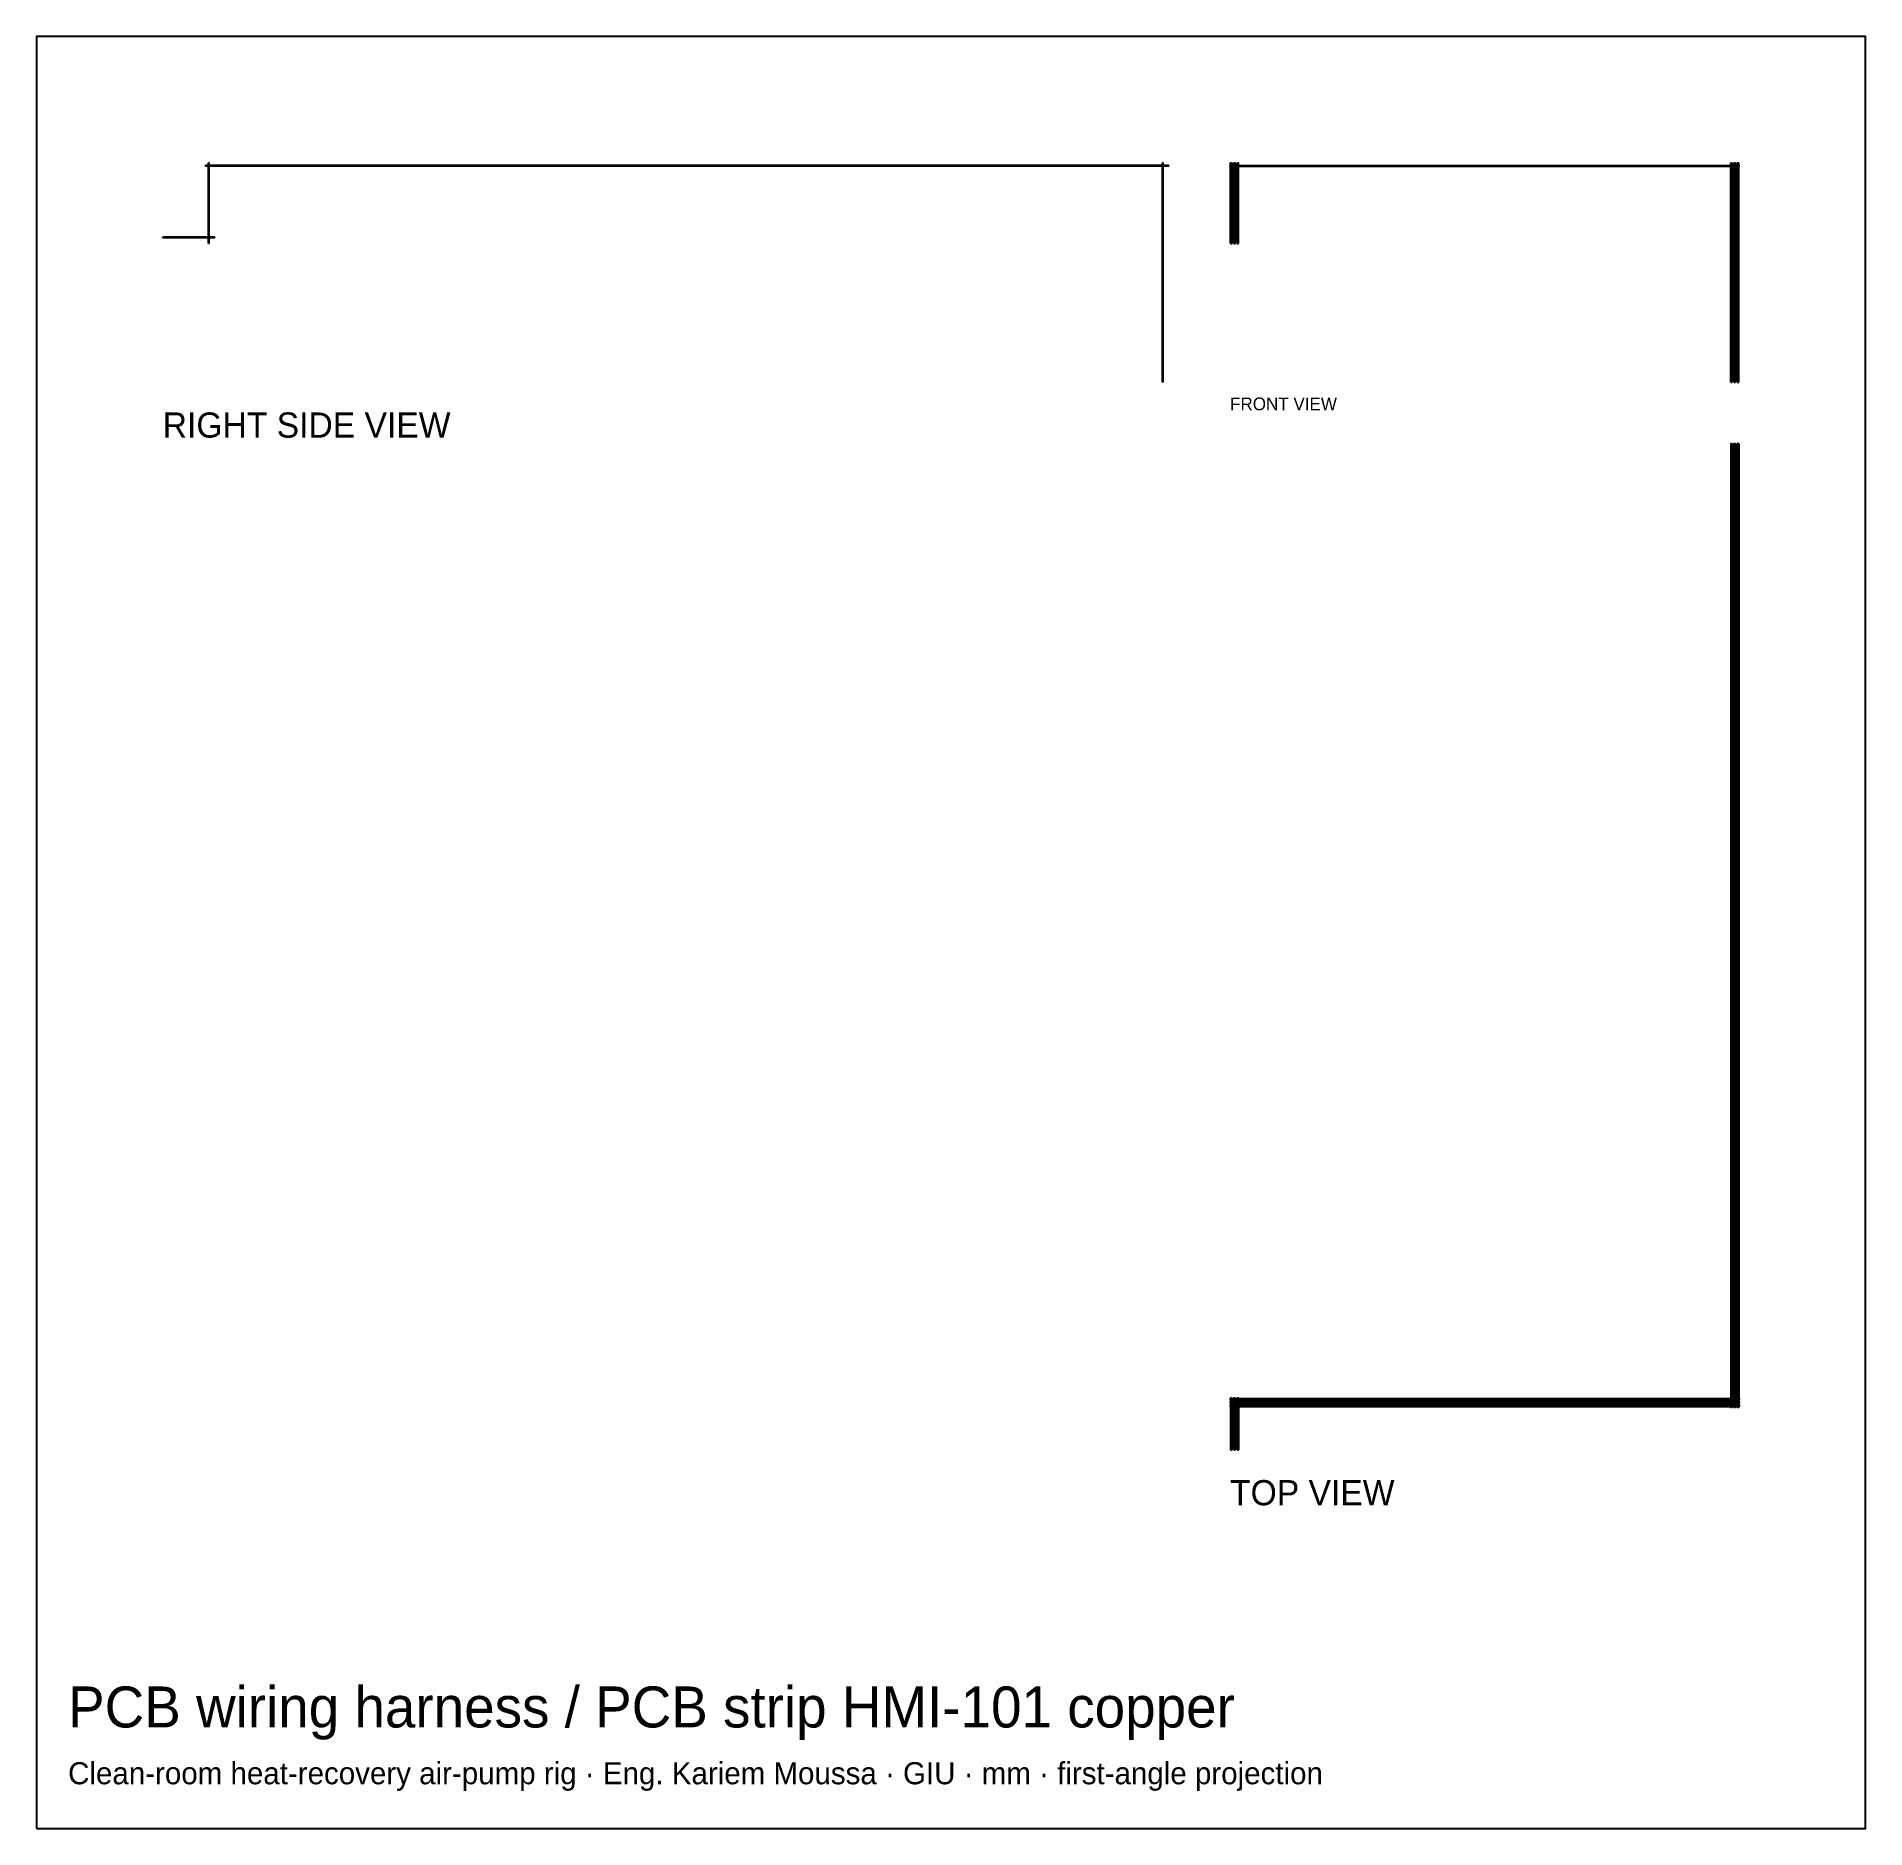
# Model space of a CAD drawing. Header units: millimetres. Extents: x -967 to -71, y -323 to 555.
import ezdxf

# ---------------------------------------------------------------- set-up
doc = ezdxf.new("R2010")
doc.units = ezdxf.units.MM
for name, color, linetype in [('BORDER', 7, 'Continuous'), ('HIDDEN', 8, 'Continuous'), ('TEXT', 5, 'Continuous'), ('VISIBLE', 7, 'Continuous')]:
    doc.layers.add(name, color=color, linetype=linetype)

msp = doc.modelspace()

# ---------------------------------------------------------------- linework, layer by layer
at = {"layer": 'BORDER'}
msp.add_lwpolyline([(-966.99, -322.58), (-70.95, -322.58), (-70.95, 555.05), (-966.99, 555.05)], close=True, dxfattribs=at)
at = {"layer": 'HIDDEN'}
for points in [[(-882.44, 493.25), (-882.79, 493.25)], [(-882.79, 453.75), (-882.79, 493.25)], [(-882.44, 493.25), (-882.79, 493.25)], [(-882.79, 453.75), (-882.79, 493.25)], [(-882.44, 493.25), (-882.79, 493.25)], [(-882.79, 453.75), (-882.79, 493.25)], [(-882.44, 493.25), (-882.79, 493.25)], [(-882.79, 453.75), (-882.79, 493.25)], [(-882.44, 493.25), (-882.79, 493.25)], [(-882.79, 453.75), (-882.79, 493.25)], [(-882.44, 453.75), (-882.44, 493.25)], [(-882.44, 453.75), (-882.44, 493.25)], [(-882.44, 453.75), (-882.44, 493.25)], [(-882.44, 453.75), (-882.44, 493.25)], [(-882.44, 453.75), (-882.44, 493.25)], [(-414.94, 493.25), (-415.29, 493.25)], [(-415.29, 385.75), (-415.29, 493.25)], [(-414.94, 493.25), (-415.29, 493.25)], [(-415.29, 385.75), (-415.29, 493.25)], [(-414.94, 493.25), (-415.29, 493.25)], [(-415.29, 385.75), (-415.29, 493.25)], [(-414.94, 493.25), (-415.29, 493.25)], [(-415.29, 385.75), (-415.29, 493.25)], [(-414.94, 493.25), (-415.29, 493.25)], [(-415.29, 385.75), (-415.29, 493.25)], [(-414.94, 385.75), (-414.94, 493.25)], [(-414.94, 385.75), (-414.94, 493.25)], [(-414.94, 385.75), (-414.94, 493.25)], [(-414.94, 385.75), (-414.94, 493.25)], [(-414.94, 385.75), (-414.94, 493.25)], [(-381.95, 493.25), (-381.25, 493.25)], [(-381.95, 453.75), (-381.95, 493.25)], [(-381.25, 453.75), (-381.25, 493.25)], [(-380.35, 493.25), (-379.65, 493.25)], [(-380.35, 453.75), (-380.35, 493.25)], [(-379.65, 453.75), (-379.65, 493.25)], [(-378.75, 493.25), (-378.05, 493.25)], [(-378.75, 453.75), (-378.75, 493.25)], [(-378.05, 453.75), (-378.05, 493.25)], [(-136.95, 493.25), (-136.25, 493.25)], [(-136.95, 385.75), (-136.95, 493.25)], [(-136.25, 385.75), (-136.25, 493.25)], [(-135.35, 493.25), (-134.65, 493.25)], [(-135.35, 385.75), (-135.35, 493.25)], [(-134.65, 385.75), (-134.65, 493.25)], [(-133.75, 493.25), (-133.05, 493.25)], [(-133.75, 385.75), (-133.75, 493.25)], [(-133.05, 385.75), (-133.05, 493.25)], [(-412.19, 491.85), (-884.19, 491.85)], [(-884.19, 491.5), (-884.19, 491.85)], [(-412.19, 491.85), (-884.19, 491.85)], [(-884.19, 491.5), (-884.19, 491.85)], [(-412.19, 491.85), (-884.19, 491.85)], [(-884.19, 491.5), (-884.19, 491.85)], [(-412.19, 491.85), (-884.19, 491.85)], [(-884.19, 491.5), (-884.19, 491.85)], [(-412.19, 491.85), (-884.19, 491.85)], [(-884.19, 491.5), (-884.19, 491.85)], [(-412.19, 491.5), (-884.19, 491.5)], [(-412.19, 491.5), (-884.19, 491.5)], [(-412.19, 491.5), (-884.19, 491.5)], [(-412.19, 491.5), (-884.19, 491.5)], [(-412.19, 491.5), (-884.19, 491.5)], [(-883.19, 491.85), (-883.89, 491.85)], [(-883.89, 491.5), (-883.89, 491.85)], [(-883.19, 491.5), (-883.89, 491.5)], [(-883.19, 491.5), (-883.19, 491.85)], [(-882.79, 491.5), (-882.79, 491.85)], [(-882.44, 491.5), (-882.44, 491.85)], [(-881.59, 491.85), (-882.29, 491.85)], [(-882.29, 491.5), (-882.29, 491.85)], [(-881.59, 491.5), (-882.29, 491.5)], [(-881.59, 491.5), (-881.59, 491.85)], [(-879.99, 491.85), (-880.69, 491.85)], [(-880.69, 491.5), (-880.69, 491.85)], [(-879.99, 491.5), (-880.69, 491.5)], [(-879.99, 491.5), (-879.99, 491.85)], [(-412.19, 491.5), (-412.19, 491.85)], [(-412.19, 491.5), (-412.19, 491.85)], [(-412.19, 491.5), (-412.19, 491.85)], [(-412.19, 491.5), (-412.19, 491.85)], [(-412.19, 491.5), (-412.19, 491.85)], [(-382.25, 491.85), (-132.75, 491.85)], [(-382.25, 491.85), (-132.75, 491.85)], [(-382.25, 491.5), (-382.25, 491.85)], [(-382.25, 491.5), (-382.25, 491.85)], [(-382.25, 491.85), (-132.75, 491.85)], [(-382.25, 491.85), (-132.75, 491.85)], [(-382.25, 491.5), (-382.25, 491.85)], [(-382.25, 491.5), (-382.25, 491.85)], [(-382.25, 491.85), (-132.75, 491.85)], [(-382.25, 491.5), (-382.25, 491.85)], [(-382.25, 491.5), (-132.75, 491.5)], [(-382.25, 491.5), (-132.75, 491.5)], [(-382.25, 491.5), (-132.75, 491.5)], [(-382.25, 491.5), (-132.75, 491.5)], [(-382.25, 491.5), (-132.75, 491.5)], [(-381.95, 491.5), (-381.95, 491.85)], [(-381.25, 491.5), (-381.25, 491.85)], [(-380.35, 491.5), (-380.35, 491.85)], [(-379.65, 491.5), (-379.65, 491.85)], [(-378.75, 491.5), (-378.75, 491.85)], [(-378.05, 491.5), (-378.05, 491.85)], [(-136.95, 491.5), (-136.95, 491.85)], [(-136.95, 491.85), (-136.25, 491.85)], [(-136.95, 491.5), (-136.95, 491.85)], [(-136.95, 491.5), (-136.25, 491.5)], [(-136.25, 491.5), (-136.25, 491.85)], [(-136.25, 491.5), (-136.25, 491.85)], [(-135.35, 491.5), (-135.35, 491.85)], [(-135.35, 491.85), (-134.65, 491.85)], [(-135.35, 491.5), (-135.35, 491.85)], [(-135.35, 491.5), (-134.65, 491.5)], [(-134.65, 491.5), (-134.65, 491.85)], [(-134.65, 491.5), (-134.65, 491.85)], [(-133.75, 491.5), (-133.75, 491.85)], [(-133.75, 491.85), (-133.05, 491.85)], [(-133.75, 491.5), (-133.75, 491.85)], [(-133.75, 491.5), (-133.05, 491.5)], [(-133.05, 491.5), (-133.05, 491.85)], [(-133.05, 491.5), (-133.05, 491.85)], [(-132.75, 491.5), (-132.75, 491.85)], [(-132.75, 491.5), (-132.75, 491.85)], [(-132.75, 491.5), (-132.75, 491.85)], [(-132.75, 491.5), (-132.75, 491.85)], [(-132.75, 491.5), (-132.75, 491.85)], [(-879.69, 456.85), (-905.19, 456.85)], [(-905.19, 456.5), (-905.19, 456.85)], [(-879.69, 456.85), (-905.19, 456.85)], [(-905.19, 456.5), (-905.19, 456.85)], [(-879.69, 456.85), (-905.19, 456.85)], [(-905.19, 456.5), (-905.19, 456.85)], [(-879.69, 456.85), (-905.19, 456.85)], [(-905.19, 456.5), (-905.19, 456.85)], [(-879.69, 456.85), (-905.19, 456.85)], [(-905.19, 456.5), (-905.19, 456.85)], [(-879.69, 456.5), (-905.19, 456.5)], [(-879.69, 456.5), (-905.19, 456.5)], [(-879.69, 456.5), (-905.19, 456.5)], [(-879.69, 456.5), (-905.19, 456.5)], [(-879.69, 456.5), (-905.19, 456.5)], [(-882.44, 453.75), (-882.79, 453.75)], [(-882.44, 453.75), (-882.79, 453.75)], [(-882.44, 453.75), (-882.79, 453.75)], [(-882.44, 453.75), (-882.79, 453.75)], [(-882.44, 453.75), (-882.79, 453.75)], [(-879.69, 456.5), (-879.69, 456.85)], [(-879.69, 456.5), (-879.69, 456.85)], [(-879.69, 456.5), (-879.69, 456.85)], [(-879.69, 456.5), (-879.69, 456.85)], [(-879.69, 456.5), (-879.69, 456.85)], [(-381.95, 456.85), (-381.25, 456.85)], [(-381.95, 456.5), (-381.95, 456.85)], [(-381.95, 456.5), (-381.25, 456.5)], [(-381.95, 453.75), (-381.25, 453.75)], [(-381.25, 456.5), (-381.25, 456.85)], [(-380.35, 456.85), (-379.65, 456.85)], [(-380.35, 456.5), (-380.35, 456.85)], [(-380.35, 456.5), (-379.65, 456.5)], [(-380.35, 453.75), (-379.65, 453.75)], [(-379.65, 456.5), (-379.65, 456.85)], [(-378.75, 456.85), (-378.05, 456.85)], [(-378.75, 456.5), (-378.75, 456.85)], [(-378.75, 456.5), (-378.05, 456.5)], [(-378.75, 453.75), (-378.05, 453.75)], [(-378.05, 456.5), (-378.05, 456.85)], [(-414.94, 385.75), (-415.29, 385.75)], [(-414.94, 385.75), (-415.29, 385.75)], [(-414.94, 385.75), (-415.29, 385.75)], [(-414.94, 385.75), (-415.29, 385.75)], [(-414.94, 385.75), (-415.29, 385.75)], [(-136.95, 385.75), (-136.25, 385.75)], [(-135.35, 385.75), (-134.65, 385.75)], [(-133.75, 385.75), (-133.05, 385.75)], [(-136.95, 355.81), (-136.25, 355.81)], [(-136.95, 355.81), (-136.95, -116.19)], [(-136.95, 353.06), (-136.25, 353.06)], [(-136.95, 353.06), (-136.95, 352.71)], [(-136.95, 352.71), (-136.25, 352.71)], [(-136.25, 355.81), (-136.25, -116.19)], [(-136.25, 353.06), (-136.25, 352.71)], [(-135.35, 355.81), (-134.65, 355.81)], [(-135.35, 355.81), (-135.35, -116.19)], [(-135.35, 353.06), (-134.65, 353.06)], [(-135.35, 353.06), (-135.35, 352.71)], [(-135.35, 352.71), (-134.65, 352.71)], [(-134.65, 355.81), (-134.65, -116.19)], [(-134.65, 353.06), (-134.65, 352.71)], [(-133.75, 355.81), (-133.05, 355.81)], [(-133.75, 355.81), (-133.75, -116.19)], [(-133.75, 353.06), (-133.05, 353.06)], [(-133.75, 353.06), (-133.75, 352.71)], [(-133.75, 352.71), (-133.05, 352.71)], [(-133.05, 355.81), (-133.05, -116.19)], [(-133.05, 353.06), (-133.05, 352.71)], [(-382.25, -111.99), (-132.75, -111.99)], [(-382.25, -111.99), (-382.25, -112.69)], [(-382.25, -112.69), (-132.75, -112.69)], [(-382.25, -113.59), (-132.75, -113.59)], [(-382.25, -113.59), (-382.25, -114.29)], [(-382.25, -114.29), (-132.75, -114.29)], [(-382.25, -115.19), (-132.75, -115.19)], [(-382.25, -115.19), (-382.25, -115.89)], [(-382.25, -115.89), (-132.75, -115.89)], [(-381.95, -111.69), (-381.25, -111.69)], [(-381.95, -111.69), (-381.95, -137.19)], [(-381.95, -111.99), (-381.95, -112.69)], [(-381.95, -113.59), (-381.95, -114.29)], [(-381.95, -114.44), (-381.25, -114.44)], [(-381.95, -114.44), (-381.95, -114.79)], [(-381.95, -114.79), (-381.25, -114.79)], [(-381.95, -115.19), (-381.95, -115.89)], [(-381.25, -111.69), (-381.25, -137.19)], [(-381.25, -111.99), (-381.25, -112.69)], [(-381.25, -113.59), (-381.25, -114.29)], [(-381.25, -114.44), (-381.25, -114.79)], [(-381.25, -115.19), (-381.25, -115.89)], [(-380.35, -111.69), (-379.65, -111.69)], [(-380.35, -111.69), (-380.35, -137.19)], [(-380.35, -111.99), (-380.35, -112.69)], [(-380.35, -113.59), (-380.35, -114.29)], [(-380.35, -114.44), (-379.65, -114.44)], [(-380.35, -114.44), (-380.35, -114.79)], [(-380.35, -114.79), (-379.65, -114.79)], [(-380.35, -115.19), (-380.35, -115.89)], [(-379.65, -111.69), (-379.65, -137.19)], [(-379.65, -111.99), (-379.65, -112.69)], [(-379.65, -113.59), (-379.65, -114.29)], [(-379.65, -114.44), (-379.65, -114.79)], [(-379.65, -115.19), (-379.65, -115.89)], [(-378.75, -111.69), (-378.05, -111.69)], [(-378.75, -111.69), (-378.75, -137.19)], [(-378.75, -111.99), (-378.75, -112.69)], [(-378.75, -113.59), (-378.75, -114.29)], [(-378.75, -114.44), (-378.05, -114.44)], [(-378.75, -114.44), (-378.75, -114.79)], [(-378.75, -114.79), (-378.05, -114.79)], [(-378.75, -115.19), (-378.75, -115.89)], [(-378.05, -111.69), (-378.05, -137.19)], [(-378.05, -111.99), (-378.05, -112.69)], [(-378.05, -113.59), (-378.05, -114.29)], [(-378.05, -114.44), (-378.05, -114.79)], [(-378.05, -115.19), (-378.05, -115.89)], [(-136.95, -116.19), (-136.25, -116.19)], [(-135.35, -116.19), (-134.65, -116.19)], [(-133.75, -116.19), (-133.05, -116.19)], [(-132.75, -111.99), (-132.75, -112.69)], [(-132.75, -113.59), (-132.75, -114.29)], [(-132.75, -115.19), (-132.75, -115.89)], [(-381.95, -137.19), (-381.25, -137.19)], [(-380.35, -137.19), (-379.65, -137.19)], [(-378.75, -137.19), (-378.05, -137.19)]]:
    msp.add_lwpolyline(points, dxfattribs=at)
at = {"layer": 'VISIBLE'}
for points in [[(-882.44, 493.25), (-882.79, 493.25)], [(-882.79, 491.85), (-882.79, 493.25)], [(-882.44, 491.85), (-882.44, 493.25)], [(-414.94, 493.25), (-415.29, 493.25)], [(-415.29, 385.75), (-415.29, 493.25)], [(-414.94, 385.75), (-414.94, 493.25)], [(-381.95, 493.25), (-381.25, 493.25)], [(-381.95, 491.85), (-381.95, 493.25)], [(-381.25, 491.85), (-381.25, 493.25)], [(-380.35, 493.25), (-379.65, 493.25)], [(-380.35, 491.85), (-380.35, 493.25)], [(-379.65, 491.85), (-379.65, 493.25)], [(-378.75, 493.25), (-378.05, 493.25)], [(-378.75, 491.85), (-378.75, 493.25)], [(-378.05, 491.85), (-378.05, 493.25)], [(-136.95, 493.25), (-136.25, 493.25)], [(-136.95, 491.85), (-136.95, 493.25)], [(-136.25, 491.85), (-136.25, 493.25)], [(-135.35, 493.25), (-134.65, 493.25)], [(-135.35, 491.85), (-135.35, 493.25)], [(-134.65, 491.85), (-134.65, 493.25)], [(-133.75, 493.25), (-133.05, 493.25)], [(-133.75, 491.85), (-133.75, 493.25)], [(-133.05, 491.85), (-133.05, 493.25)], [(-412.19, 491.85), (-884.19, 491.85)], [(-884.19, 491.5), (-884.19, 491.85)], [(-412.19, 491.5), (-884.19, 491.5)], [(-883.19, 491.85), (-883.89, 491.85)], [(-883.89, 491.5), (-883.89, 491.85)], [(-883.19, 491.5), (-883.89, 491.5)], [(-883.19, 491.5), (-883.19, 491.85)], [(-882.79, 453.75), (-882.79, 491.5)], [(-882.44, 453.75), (-882.44, 491.5)], [(-881.59, 491.85), (-882.29, 491.85)], [(-882.29, 491.5), (-882.29, 491.85)], [(-881.59, 491.5), (-882.29, 491.5)], [(-881.59, 491.5), (-881.59, 491.85)], [(-879.99, 491.85), (-880.69, 491.85)], [(-880.69, 491.5), (-880.69, 491.85)], [(-879.99, 491.5), (-880.69, 491.5)], [(-879.99, 491.5), (-879.99, 491.85)], [(-412.19, 491.5), (-412.19, 491.85)], [(-382.25, 491.85), (-132.75, 491.85)], [(-382.25, 491.5), (-382.25, 491.85)], [(-382.25, 491.5), (-132.75, 491.5)], [(-381.95, 453.75), (-381.95, 491.5)], [(-381.25, 453.75), (-381.25, 491.5)], [(-380.35, 453.75), (-380.35, 491.5)], [(-379.65, 453.75), (-379.65, 491.5)], [(-378.75, 453.75), (-378.75, 491.5)], [(-378.05, 453.75), (-378.05, 491.5)], [(-136.95, 491.85), (-136.25, 491.85)], [(-136.95, 491.5), (-136.95, 491.85)], [(-136.95, 385.75), (-136.95, 491.5)], [(-136.95, 491.5), (-136.25, 491.5)], [(-136.25, 491.5), (-136.25, 491.85)], [(-136.25, 385.75), (-136.25, 491.5)], [(-135.35, 491.85), (-134.65, 491.85)], [(-135.35, 491.5), (-135.35, 491.85)], [(-135.35, 385.75), (-135.35, 491.5)], [(-135.35, 491.5), (-134.65, 491.5)], [(-134.65, 491.5), (-134.65, 491.85)], [(-134.65, 385.75), (-134.65, 491.5)], [(-133.75, 491.85), (-133.05, 491.85)], [(-133.75, 491.5), (-133.75, 491.85)], [(-133.75, 385.75), (-133.75, 491.5)], [(-133.75, 491.5), (-133.05, 491.5)], [(-133.05, 491.5), (-133.05, 491.85)], [(-133.05, 385.75), (-133.05, 491.5)], [(-132.75, 491.5), (-132.75, 491.85)], [(-879.69, 456.85), (-905.19, 456.85)], [(-905.19, 456.5), (-905.19, 456.85)], [(-879.69, 456.5), (-905.19, 456.5)], [(-882.44, 453.75), (-882.79, 453.75)], [(-879.69, 456.5), (-879.69, 456.85)], [(-381.95, 456.85), (-381.25, 456.85)], [(-381.95, 456.5), (-381.95, 456.85)], [(-381.95, 456.5), (-381.25, 456.5)], [(-381.95, 453.75), (-381.25, 453.75)], [(-381.25, 456.5), (-381.25, 456.85)], [(-380.35, 456.85), (-379.65, 456.85)], [(-380.35, 456.5), (-380.35, 456.85)], [(-380.35, 456.5), (-379.65, 456.5)], [(-380.35, 453.75), (-379.65, 453.75)], [(-379.65, 456.5), (-379.65, 456.85)], [(-378.75, 456.85), (-378.05, 456.85)], [(-378.75, 456.5), (-378.75, 456.85)], [(-378.75, 456.5), (-378.05, 456.5)], [(-378.75, 453.75), (-378.05, 453.75)], [(-378.05, 456.5), (-378.05, 456.85)], [(-414.94, 385.75), (-415.29, 385.75)], [(-136.95, 385.75), (-136.25, 385.75)], [(-135.35, 385.75), (-134.65, 385.75)], [(-133.75, 385.75), (-133.05, 385.75)], [(-136.95, 355.81), (-136.25, 355.81)], [(-136.95, 355.81), (-136.95, -116.19)], [(-136.95, 353.06), (-136.25, 353.06)], [(-136.95, 353.06), (-136.95, 352.71)], [(-136.95, 352.71), (-136.25, 352.71)], [(-136.25, 355.81), (-136.25, -116.19)], [(-136.25, 353.06), (-136.25, 352.71)], [(-135.35, 355.81), (-134.65, 355.81)], [(-135.35, 355.81), (-135.35, -116.19)], [(-135.35, 353.06), (-134.65, 353.06)], [(-135.35, 353.06), (-135.35, 352.71)], [(-135.35, 352.71), (-134.65, 352.71)], [(-134.65, 355.81), (-134.65, -116.19)], [(-134.65, 353.06), (-134.65, 352.71)], [(-133.75, 355.81), (-133.05, 355.81)], [(-133.75, 355.81), (-133.75, -116.19)], [(-133.75, 353.06), (-133.05, 353.06)], [(-133.75, 353.06), (-133.75, 352.71)], [(-133.75, 352.71), (-133.05, 352.71)], [(-133.05, 355.81), (-133.05, -116.19)], [(-133.05, 353.06), (-133.05, 352.71)], [(-382.25, -111.99), (-132.75, -111.99)], [(-382.25, -111.99), (-382.25, -112.69)], [(-382.25, -112.69), (-132.75, -112.69)], [(-382.25, -113.59), (-132.75, -113.59)], [(-382.25, -113.59), (-382.25, -114.29)], [(-382.25, -114.29), (-132.75, -114.29)], [(-382.25, -115.19), (-132.75, -115.19)], [(-382.25, -115.19), (-382.25, -115.89)], [(-382.25, -115.89), (-132.75, -115.89)], [(-381.95, -111.69), (-381.25, -111.69)], [(-381.95, -111.69), (-381.95, -111.99)], [(-381.95, -112.69), (-381.95, -113.59)], [(-381.95, -114.29), (-381.95, -115.19)], [(-381.95, -114.44), (-381.25, -114.44)], [(-381.95, -114.44), (-381.95, -114.79)], [(-381.95, -114.79), (-381.25, -114.79)], [(-381.95, -115.89), (-381.95, -137.19)], [(-381.25, -111.69), (-381.25, -111.99)], [(-381.25, -112.69), (-381.25, -113.59)], [(-381.25, -114.29), (-381.25, -115.19)], [(-381.25, -114.44), (-381.25, -114.79)], [(-381.25, -115.89), (-381.25, -137.19)], [(-380.35, -111.69), (-379.65, -111.69)], [(-380.35, -111.69), (-380.35, -111.99)], [(-380.35, -112.69), (-380.35, -113.59)], [(-380.35, -114.29), (-380.35, -115.19)], [(-380.35, -114.44), (-379.65, -114.44)], [(-380.35, -114.44), (-380.35, -114.79)], [(-380.35, -114.79), (-379.65, -114.79)], [(-380.35, -115.89), (-380.35, -137.19)], [(-379.65, -111.69), (-379.65, -111.99)], [(-379.65, -112.69), (-379.65, -113.59)], [(-379.65, -114.29), (-379.65, -115.19)], [(-379.65, -114.44), (-379.65, -114.79)], [(-379.65, -115.89), (-379.65, -137.19)], [(-378.75, -111.69), (-378.05, -111.69)], [(-378.75, -111.69), (-378.75, -111.99)], [(-378.75, -112.69), (-378.75, -113.59)], [(-378.75, -114.29), (-378.75, -115.19)], [(-378.75, -114.44), (-378.05, -114.44)], [(-378.75, -114.44), (-378.75, -114.79)], [(-378.75, -114.79), (-378.05, -114.79)], [(-378.75, -115.89), (-378.75, -137.19)], [(-378.05, -111.69), (-378.05, -111.99)], [(-378.05, -112.69), (-378.05, -113.59)], [(-378.05, -114.29), (-378.05, -115.19)], [(-378.05, -114.44), (-378.05, -114.79)], [(-378.05, -115.89), (-378.05, -137.19)], [(-136.95, -116.19), (-136.25, -116.19)], [(-135.35, -116.19), (-134.65, -116.19)], [(-133.75, -116.19), (-133.05, -116.19)], [(-132.75, -111.99), (-132.75, -112.69)], [(-132.75, -113.59), (-132.75, -114.29)], [(-132.75, -115.19), (-132.75, -115.89)], [(-381.95, -137.19), (-381.25, -137.19)], [(-380.35, -137.19), (-379.65, -137.19)], [(-378.75, -137.19), (-378.05, -137.19)]]:
    msp.add_lwpolyline(points, dxfattribs=at)

# ---------------------------------------------------------------- texts
at = {"layer": 'TEXT'}
for s, height, p in [('FRONT VIEW', 6.238, (-382.25, 372.03)), ('RIGHT SIDE VIEW', 12.325, (-905.19, 358.63)), ('TOP VIEW', 12.325, (-382.25, -164.3)), ('PCB wiring harness / PCB strip HMI-101 copper', 20.0834, (-951.54, -273.14)), ('Clean-room heat-recovery air-pump rig · Eng. Kariem Moussa · GIU · mm · first-angle projection', 10.8142, (-951.54, -300.95))]:
    msp.add_text(s, height=height, dxfattribs=at).set_placement(p)

doc.saveas('drawing.dxf')
